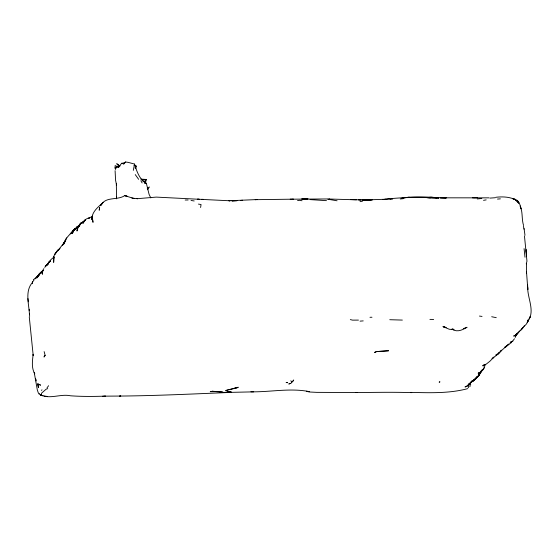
<?xml version="1.0" encoding="UTF-8"?>
<svg xmlns="http://www.w3.org/2000/svg" width="559" height="559" viewBox="0 0 559 559"><rect width="100%" height="100%" fill="white"/><g stroke="black" fill="none" stroke-linecap="round" stroke-linejoin="round"><path stroke-width="0.84" d="M524.992 257.231L524.076 248.622M32.387 283.658L32.415 281.38M526.515 263.582L526.487 273.533L526.508 271.828L527.829 289.611L527.612 284.922M29.431 314.144C28.921 303.907 24.778 291.148 32.394 282.519M116.607 198.85L116.328 183.75L116.607 184.959M53.699 258.496C53.58 255.756 55.034 253.122 57.102 251.382L54.908 254.338L57.542 250.194L58.772 249.272M53.804 256.497L53.664 262.381L53.93 257.426L53.706 258.237M133.308 170.369L134.544 164.073L128.325 162.403L125.614 161.991L124.098 162.955L121.638 163.284L118.452 167.393L116.999 166.862L115.769 168.511L115.063 167.917L115.14 165.569L117.614 166.827M200.604 207.501L201.051 204.531L198.445 204.098M135.816 168.301L136.193 166.037L134.048 165.471M479.503 373.202L478.965 375.355L477.533 377.052L475.611 378.163M479.203 374.46L478.441 375.948L476.617 377.115L478.965 375.355L479.978 373.489L478.441 375.948L480.733 372.315L478.93 374.32L480.733 372.315M526.271 263.82L526.962 261.172L524.461 235.954M41.345 394.347L41.687 393.068L46.104 389.197L47.725 388.631M145.284 183.24L146.36 179.474L140.847 179.132M485.387 364.286L483.975 368.479L482.731 369.932L483.584 368.479M121.638 163.284L123.784 163.976L124.098 162.955M469.581 383.914L468.156 387.073L468.735 387.632M481.222 370.631L480.412 372.909L478.364 374.558L480.111 373.496L481.928 370.61M480.09 372.825L479.629 374.118L479.978 373.489M481.963 370.065L481.222 371.812L481.865 370.254M75.828 228.652L73.711 230.378L72.418 233.452L73.711 230.378L75.046 228.694L73.194 231.594L75.046 228.694M515.119 336.958L516.076 334.708L515.356 337.112L516.167 335.051M79.909 224.529L79.085 226.346L80.65 223.153L84.444 221.28L81.307 223.132M471.873 381.21L469.658 384.18M484.017 367.745C482.997 370.344 480.852 372.448 478.127 373.188L480.964 371.896L482.221 370.03M92.382 217.87L91.837 218.932L92.535 216.179L91.9 219.687C91.494 212.343 97.545 207.557 102.409 203.113L100.802 205.02L102.409 203.113M42.351 271.884L41.611 273.239L41.925 271.73L43.888 268.613M65.731 239.86L63.81 244.01L66.787 237.931M293.063 381.154L293.699 380.001L291.029 383.257L288.765 384.012L290.324 383.39M84.102 221.427L83.046 223.314C83.78 220.204 86.659 218.303 89.671 217.8L88.343 218.394L92.109 216.515M103.094 202.351L101.766 203.993C106.636 196.586 117.767 200.367 124.692 195.65L127.117 196.272L124.692 195.65M100.746 205.754L102.157 203.301M517.983 332.612L517.159 334.016L515.37 335.267L518.633 332.528M79.308 225.591L77.261 226.514L75.458 229.567L76.366 227.702L78.239 226.486M514.49 338.726L512.275 341.528L510.157 342.36L512.876 341.158M135.068 167.91L136.193 166.037M48.591 385.717L47.033 387.869M473.627 380.434L472.362 381.497L474.626 379.449L472.362 381.497L470.336 382.454L473.026 381.035L474.626 379.449M38.962 274.553L36.831 277.236L38.305 275.713M78.414 226.772L80.412 223.726M501.423 350.172L498.404 353.847L495.973 354.888L497.922 354.12L496.399 354.853M45.139 355.342L44.07 356.901L45.139 355.342L44.14 351.611M41.541 390.441L41.981 389.791M524.398 325.974L520.974 330.089M46.159 265.574L50.003 261.402M147.52 189.725L149.435 186.965L147.241 188.201M519.472 330.949L518.123 332.857L522.965 327.679L521.736 329.146M44.72 267.433L46.739 264.742M32.583 281.974L33.987 280.094M47.019 264.414L45.279 266.678L49.975 261.116M64.236 242.578L57.752 250.816L60.023 248.28M77.261 226.514L74.291 229.84L76.967 227.555M43.085 270.521L41.785 272.142L42.791 271.108M477.945 376.284L474.605 379.323L476.883 377.29L475.388 379.1L471.454 381.364L474.193 380.12L475.171 378.925M79.294 224.802L80.65 223.153L83.857 222.021M501.074 350.828L500.64 351.345L506.985 345.658M73.711 230.378L72.356 231.978L74.696 229.567M64.551 242.313L62.294 245.618L65.599 240.503L63.628 243.368L66.018 238.686L71.084 232.858M515.608 335.386L517.299 333.353L515.775 335.176L513.77 336.008L515.775 335.176L517.396 333.73M506.873 345.741L505.825 346.922L508.837 344.155M497.119 354.14L496.106 355.265L497.168 354.259M484.387 364.559L483.046 366.026L484.52 364.838L482.801 365.691L486.155 364.189L489.81 361.31L493.345 357.725M123.784 163.976L125.614 161.991M50.086 261.074L48.549 262.73L47.55 265.19L48.724 262.29L50.003 261.332M498.404 353.847L500.291 351.835M79.811 225.151L77.855 227.227L76.953 231.028L77.75 227.848L77.324 229.169L78.7 226.039L79.769 225.102M37.418 276.23L35.189 278.822L38.473 275.901M470.531 382.929L472.18 381.301L468.072 384.578L473.026 381.035M39.34 274.245L38.291 275.273L37.502 277.795L37.565 276.293L39.263 273.672L42.449 271.541L40.297 272.974L38.906 275.461L40.297 272.974L42.798 270.486M81.935 223.209L85.45 220.022L82.718 222.014M118.452 167.393L120.087 165.827M508.788 344.19L504.896 347.16L511.618 342.436M47.648 263.575L50.044 261.395M33.414 279.689L38.578 275.86M498.125 353.288L499.285 352.247M493.883 357.082L492.046 358.703L497.755 354.343M73.963 230.022L70.588 233.914L72.684 230.539L75.22 229.302M53.902 257.126L51.009 259.523L48.549 262.73L50.135 261.312M523.909 326.267C526.25 324.94 527.647 322.452 528.129 319.86L527.214 322.368L528.625 320.363L527.57 321.474C535.606 311.615 527.437 298.485 527.682 287.298M43.253 270.493L42.156 271.325L43.288 270.542M473.494 380.448L474.193 380.12M467.82 388.61C449.478 393.599 429.578 392.816 410.711 392.39M116.978 167.099L115.063 167.917L115.482 169.552M469.602 386.339L470.405 386.08M463.278 328.629L467.065 327.294C462.419 329.957 457.003 332.668 452.021 329.104M232.984 388.68L238.274 387.254L225.668 390.531L227.918 389.972M228.673 389.784L237.421 387.75M360.045 201.652L362.518 201.198M143.279 179.998L146.36 179.474L144.313 181.892L145.654 181.92M390.014 199.479L392.656 199.046M483.535 200.325L486.176 199.898M297.542 200.576L299.673 200.29L302.035 200.758M409.195 197.138L401.83 198.172C416.56 195.545 431.45 197.62 446.278 197.97L440.199 197.823L489.034 197.851M477.253 198.948L481.83 198.459M428.271 197.467L431.157 197.131L435.175 197.586M389.951 198.773L382.817 199.563C400.656 197.215 418.74 197.006 436.684 198.047L426.119 197.572L430.779 197.774M489.929 198.103L495.295 197.732M495.875 197.264C502.499 196.537 509.535 196.768 515.608 199.794L512.848 198.669C517.983 199.214 520.401 204.175 520.939 208.835L520.191 206.019C522.951 212.196 521.512 219.205 523.58 225.515M400.251 198.969L403.2 198.669M257.461 199.479L255.232 199.682L293.377 199.172L290.212 199.179M497.503 199.074L500.389 198.85M137.032 198.711L156.254 197.103L199.332 199.29M360.045 321.132L363.224 320.894M237.093 200.702L231.957 200.933L236.89 200.646M241.062 200.422L242.648 200.311L241.006 200.401M227.772 391.705L231.105 391.489L224.501 392.425L212.022 391.251L218.087 391.607L210.254 391.656L211.945 391.579M358.452 320.104L352.568 320.139L350.332 319.615M385.801 199.235L363.972 199.989M287.682 382.433L286.124 382.517L287.543 382.719M411.738 392.635C393.208 391.999 374.551 392.446 355.964 392.53L357.222 392.537L316.736 392.362L309.281 391.992L306.346 391.3L309.337 391.614C289.939 387.799 270.416 392.173 250.893 391.817M292.825 199.179L329.586 198.948M102.681 396.219L105.455 396.128C93.842 396.52 82.166 396.624 70.602 395.8C59.981 393.431 48.27 400.482 38.662 393.662L39.382 393.683M369.974 317.295L371.966 317.239M429.144 197.613L433.456 197.634M256.008 199.612L228.911 200.765L230.015 200.786L197.474 199.186L199.193 199.29M362.525 199.877L372.615 199.884M326.498 200.653L310.028 199.598M185.155 200.017L188.117 199.996M366.515 199.961L371.344 199.954L362.658 199.87M144.418 183.261L146.339 183.254L149.099 194.413L150.797 197.907M427.586 197.711L430.164 197.732M429.92 319.385L433.651 319.441M253.688 391.859L227.129 392.439L231.216 392.397C194.043 393.906 156.848 395.744 119.591 396.065L120.758 396.051L104.84 396.149M361.023 199.849L358.529 199.794L360.925 199.843M329.419 199.018L356.446 199.829M402.347 320.083L389.763 319.713M201.652 199.297L203.448 199.36M350.381 199.563L364.133 199.982L362.609 199.905M125.964 196.02L132.979 198.207L137.563 198.731M364.154 200.269L366.683 200.443M218.464 391.559L222.44 391.88M491.689 316.736L496.266 317.673M435.964 197.886L438.473 198.138M327.923 199.235L337.077 200.786M479.447 316.073L482.026 316.415M44.378 396.051L47.019 396.436L46.383 396.338M452.245 329.055L453.915 329.3M436.495 197.802L438.605 198.117M191.038 200.471L194.19 200.967M131.833 197.977L134.656 198.536M452.091 329.125L453.943 329.719L449.212 329.23L443.077 326.645L446.257 327.553M443.077 326.645L445.698 327.518L444.726 327.19M512.848 198.669L515.384 199.752L518.773 203.231L517.033 201.058L514.769 199.444M146.339 183.254C140.407 180.208 137.626 173.416 135.564 167.386M117.928 164.472L119.696 166.379L116.754 163.682L118.976 166.114M141.972 180.04L143.621 181.773M135.25 174.597L138.646 179.313M290.82 380.749L291.847 382.216M140.861 180.718L142.126 182.947M38.361 392.935L37.369 390.21L34.218 372.476L34.756 373.824C31.262 367.724 32.436 360.869 33.156 354.322L33.205 355.538L29.271 316.89M135.138 166.009L134.544 164.073L134.677 165.499M36.146 380.965L35.594 378.785L35.965 380.225M116.517 184.743L115.573 180.291L115.098 170.642M523.378 226.22L524.056 229.176M524.069 228.603L524.985 235.276M526.096 250.614L526.55 256.204L526.194 249.342M27.95 298.59L28.292 301.818M29.424 313.536L29.655 316.282M116.475 197.041L116.579 198.452M470.531 383.139L470.657 385.172M29.208 309.309L29.271 310.727M42.449 272.736L42.428 274.238L42.526 271.094L42.449 272.736M99.481 208.227L99.222 210.233L99.656 207.508L99.481 208.227M530.379 316.401L529.191 318.791L530.379 316.401M40.702 272.582L39.598 274.12L41.436 271.765L40.702 272.582M84.451 220.798L83.675 221.776L85.555 219.547L84.451 220.798M469.819 383.809L468.044 385.542L465.004 386.989L467.89 385.654L469.819 383.809M376.661 351.548L374.558 352.429L376.661 351.562L388.61 350.766L376.661 351.548M439.849 381.909L439.227 382.09L439.849 381.909M229.05 391.831L226.304 392.397L229.05 391.831M304.941 198.773L301.741 198.948L308.037 198.871L304.941 198.773M474.689 197.718L472.411 197.725L477.337 197.732L474.689 197.718M42.903 395.73L40.346 394.94L42.903 395.73M40.486 385.102L37.719 383.851L38.466 387.576L37.719 383.851L40.486 385.102M517.844 201.17L517.117 200.255L518.906 202.631L517.844 201.17M92.997 222.196L92.431 218.506L92.997 222.196"/></g></svg>
